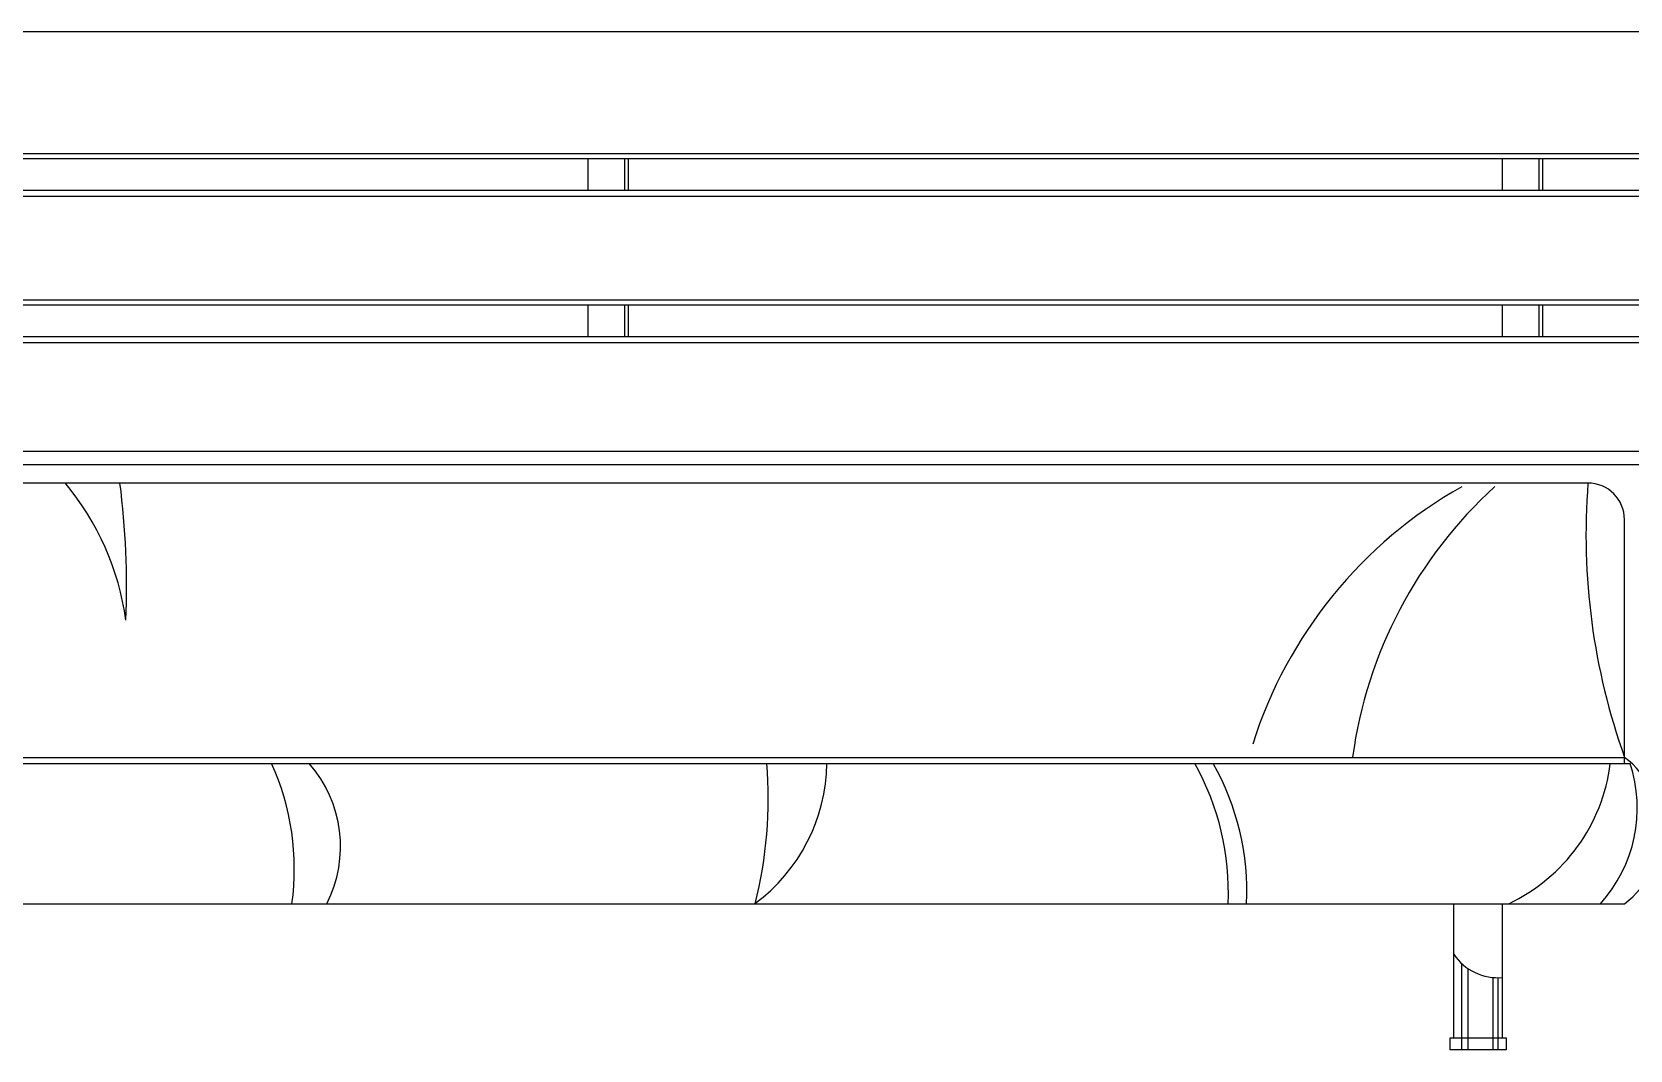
# Model space of a CAD drawing. Header units: millimetres. Extents: x 3060 to 28796, y 18778 to 36190.
# Drawn here: x 17606 to 18917, y 34043 to 34878 of the extents above; entities that cross this region are included whole.
import ezdxf

# ---------------------------------------------------------------- set-up
doc = ezdxf.new("R2010")
doc.units = ezdxf.units.MM

# ---------------------------------------------------------------- blocks, each defined once
blk = doc.blocks.new('A$C5C5230F6')
for p, q in [((2360, 835), (630, 835)), ((2360, 735), (630, 735)), ((2360, 731), (630, 731)), ((1480, 705), (1480, 731)), ((1510, 705), (1510, 731)), ((1513, 705), (1513, 731)), ((2230, 705), (2230, 731)), ((2260, 705), (2260, 731)), ((2263, 705), (2263, 731)), ((2360, 705), (630, 705)), ((2360, 700), (630, 700)), ((2360, 615), (630, 615)), ((2360, 611), (630, 611)), ((1480, 585), (1480, 611)), ((1510, 585), (1510, 611)), ((1513, 585), (1513, 611)), ((2230, 585), (2230, 611)), ((2260, 585), (2260, 611)), ((2263, 585), (2263, 611)), ((2360, 585), (630, 585)), ((2360, 580), (630, 580)), ((2360, 491), (630, 491)), ((2360, 480), (630, 480)), ((2300, 465), (690, 465)), ((2330, 235), (2330, 435)), ((660, 240), (2330, 240)), ((655.5, 235), (2334.5, 235)), ((660, 120), (2330, 120)), ((2190, 10), (2190, 120)), ((2230, 10), (2230, 120)), ((2196.4, 71), (2196.4, 0)), ((2201.6, 66.8), (2201.6, 0)), ((2222, 59.5), (2222, 0)), ((2226, 59.3), (2226, 0)), ((2187, 0), (2187, 10)), ((2187, 10), (2233, 10)), ((2233, 0), (2187, 0)), ((2233, 10), (2233, 0))]:
    blk.add_line(p, q)
for centre, radius, start, end in [((879.9, 321.8), 223.1, 7.9125, 39.9431), ((420.6, 379.3), 680.8, 357.7417, 7.23), ((2378.3, 139.1), 370.5, 119.3644, 162.4456), ((2469.4, 191.2), 365.7, 132.218, 172.3263), ((2841, 422.6), 542.6, 175.5216, 199.6677), ((2300, 435), 30, 0, 90), ((2285, 180), 75, 306.8699, 53.1301), ((1029.6, 148.6), 209.4, 352.1451, 24.3557), ((1173.1, 166.7), 103.8, 333.2496, 41.1516), ((1280, 206.2), 347.7, 345.6471, 4.7548), ((1530.1, 237.1), 145.7, 306.534, 359.1922), ((1790.6, 129.8), 214.5, 357.3815, 29.3653), ((1805.8, 129.8), 214.5, 357.3815, 29.3653), ((2172.1, 253.3), 147.4, 295.2712, 352.8593), ((2224.1, 198.3), 116.4, 317.7312, 18.397), ((2225.9, 102.4), 43.1, 213.5589, 275.5637)]:
    blk.add_arc(centre, radius, start, end)

msp = doc.modelspace()

# ---------------------------------------------------------------- block references
msp.add_blockref('A$C5C5230F6', (16582, 34043))

doc.saveas('drawing.dxf')
